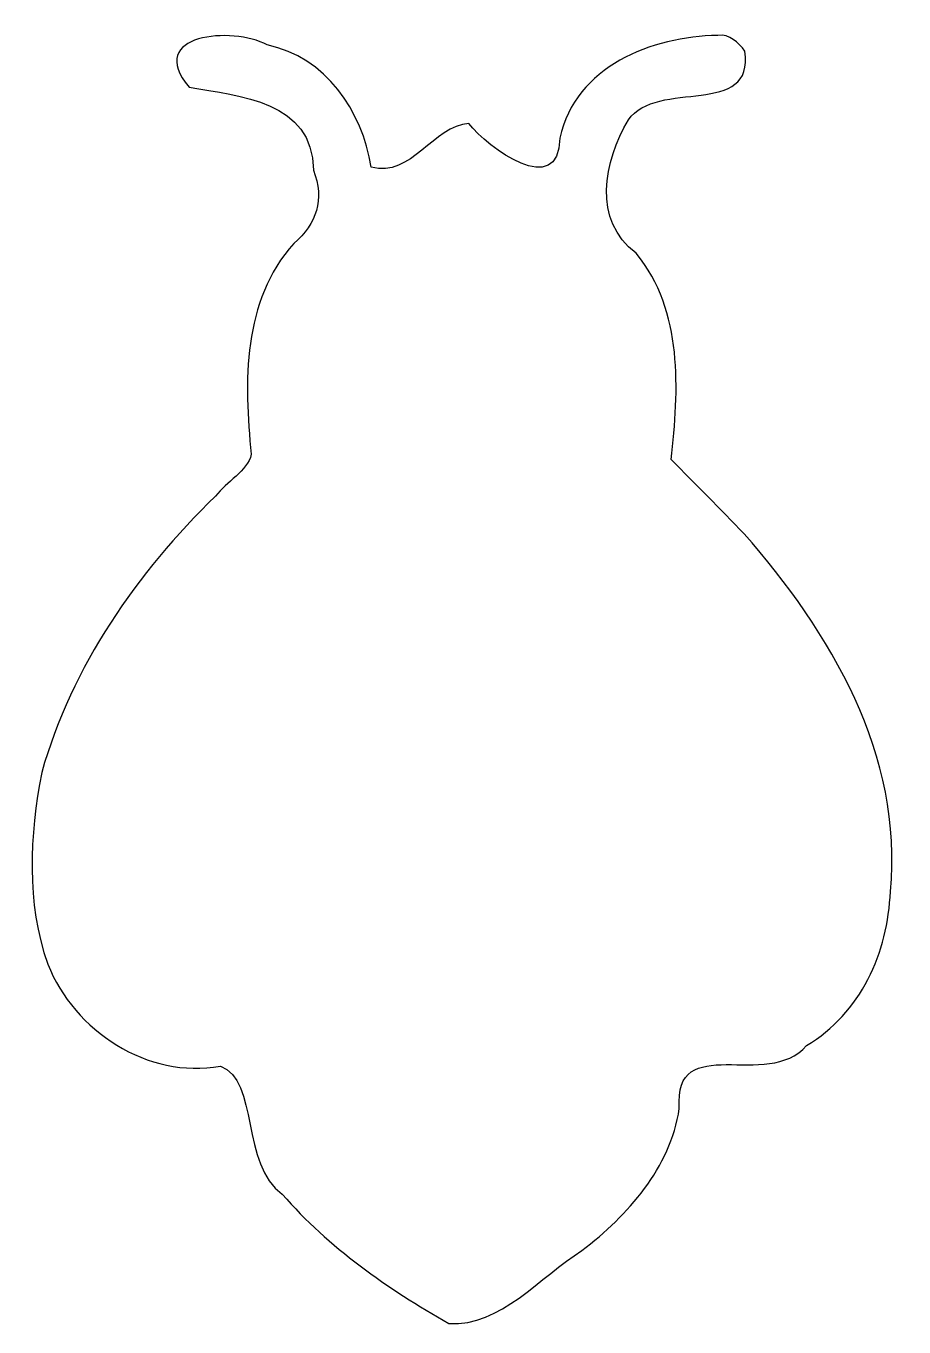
# Model space of a CAD drawing. Extents: x -0.4 to 50.6, y 0 to 75.5.
import ezdxf

# ---------------------------------------------------------------- set-up
doc = ezdxf.new("R2010")
doc.units = 0
doc.layers.add('Layer_1', color=7, linetype='CONTINUOUS')

msp = doc.modelspace()

# ---------------------------------------------------------------- linework, layer by layer
at = {"layer": 'Layer_1', "color": 7}
msp.add_lwpolyline([(39.789834, 74.925759)], close=True, dxfattribs=at)
for points in [[(13.636701, 74.3731), (11.647811, 75.468671), (6.488531, 75.007787), (9.104641, 71.923212)], [(39.789834, 74.925759), (35.960174, 74.85938), (31.520823, 73.126764), (30.623633, 68.971032)], [(41.355624, 74.018384), (41.002834, 74.513793), (40.458194, 75.018653), (39.789834, 74.925759)], [(19.667362, 67.275852), (19.174132, 70.545837), (17.015482, 73.665535), (13.636701, 74.3731)], [(34.605134, 70.022762), (36.225624, 72.426814), (41.963574, 70.124025), (41.355624, 74.018384)], [(9.104641, 71.923212), (12.043711, 71.40968), (16.279082, 71.121455), (16.316722, 67.109079)], [(25.340153, 69.821053), (23.282812, 69.688688), (22.018542, 66.651549), (19.667362, 67.275852)], [(30.623633, 68.971032), (30.593333, 65.388723), (26.407353, 68.374546), (25.340153, 69.821053)], [(35.057444, 62.284558), (32.499363, 64.209808), (33.169274, 67.60848), (34.605134, 70.022762)], [(16.316722, 67.109079), (16.981192, 65.405881), (16.506472, 63.998507), (15.178652, 62.856124)], [(15.178652, 62.856124), (12.183841, 59.503716), (12.280321, 54.815385), (12.711771, 50.620603)], [(37.086634, 50.312335), (37.527414, 54.382977), (37.807204, 58.896514), (35.057444, 62.284558)], [(12.711771, 50.620603), (12.489681, 49.640049), (11.261241, 49.030083), (10.639671, 48.196639)], [(41.311054, 46.012125), (39.930974, 47.472816), (38.497984, 48.882113), (37.086634, 50.312335)], [(10.639671, 48.196639), (6.077171, 43.778682), (2.28084, 38.313408), (0.54739, 32.157437)], [(49.806795, 25.263215), (50.597825, 33.109186), (46.324555, 40.355745), (41.311054, 46.012125)], [(0.54739, 32.157437), (-0.15659, 28.525475), (-0.36472, 24.582194), (0.89455, 21.045177)], [(44.944655, 16.328553), (48.083765, 18.183935), (49.670685, 21.717221), (49.806795, 25.263215)], [(0.89455, 21.045177), (2.44112, 17.168581), (6.695771, 14.359381), (10.919791, 15.126627)], [(37.556484, 12.668885), (37.219184, 17.230316), (42.680195, 13.66973), (44.944655, 16.328553)], [(10.919791, 15.126627), (13.152231, 14.334719), (12.085301, 9.38193), (14.511242, 7.691343)], [(31.905823, 4.425643), (34.593224, 6.502377), (37.015964, 9.188773), (37.556484, 12.668885)], [(14.511242, 7.691343), (17.213472, 4.606123), (20.628282, 2.208908), (24.176313, 0.195947)], [(24.176313, 0.195947), (27.183213, -0.00589), (29.476283, 2.929498), (31.905823, 4.425643)]]:
    msp.add_open_spline(points, degree=3, dxfattribs=at)

doc.saveas('drawing.dxf')
